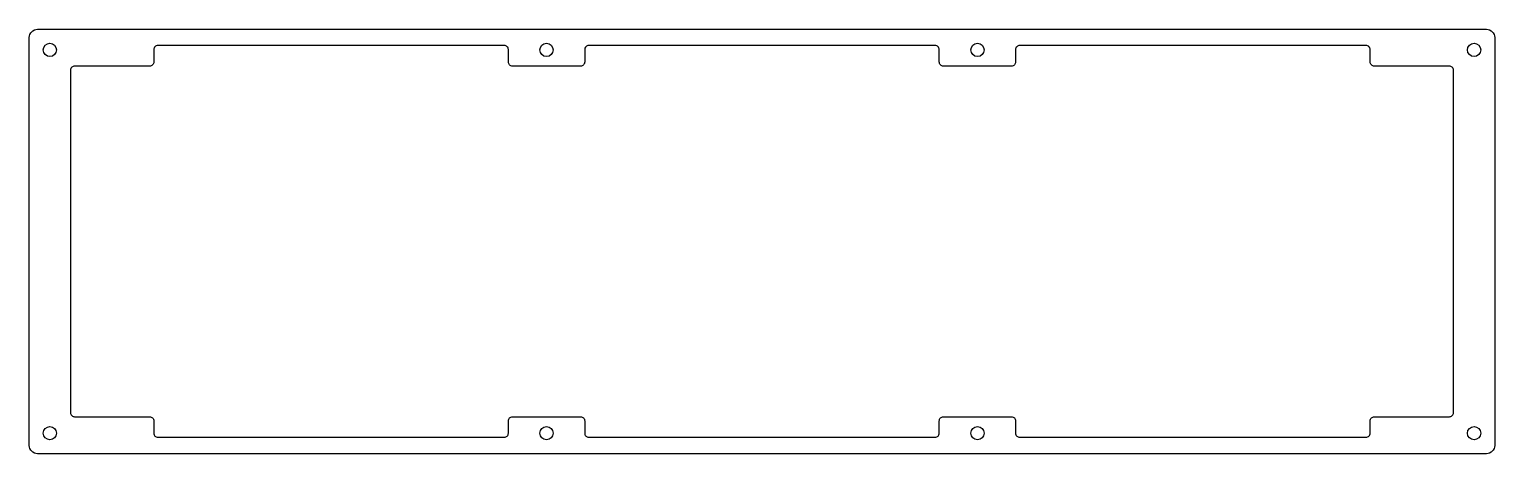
# Model space of a CAD drawing. Header units: millimetres. Extents: x -335 to 20, y 62 to 165.
import ezdxf

# ---------------------------------------------------------------- set-up
doc = ezdxf.new("R2010")
doc.units = ezdxf.units.MM
doc.layers.get('0').update_dxf_attribs({"linetype": 'CONTINUOUS'})

msp = doc.modelspace()

# ---------------------------------------------------------------- linework, layer by layer
for points in [[(17.89, 165.11, -0.414214), (19.89, 163.11), (19.89, 64.15, -0.414214), (17.89, 62.15), (-333.49, 62.15, -0.414214), (-335.49, 64.15), (-335.49, 163.11, -0.414214), (-333.49, 165.11)], [(-201.8, 71.13, -0.414214), (-200.8, 70.13), (-200.8, 67.13, 0.414214), (-199.8, 66.13), (-115.8, 66.13, 0.414214), (-114.8, 67.13), (-114.8, 70.13, -0.414214), (-113.8, 71.13), (-97.3, 71.13, -0.414214), (-96.3, 70.13), (-96.3, 67.13, 0.414214), (-95.3, 66.13), (-11.3, 66.13, 0.414214), (-10.3, 67.13), (-10.3, 70.13, -0.414214), (-9.3, 71.13), (8.89, 71.13, 0.414214), (9.89, 72.13), (9.89, 155.19, 0.414214), (8.89, 156.19), (-9.3, 156.19, -0.414214), (-10.3, 157.19), (-10.3, 160.19, 0.414214), (-11.3, 161.19), (-95.3, 161.19, 0.414214), (-96.3, 160.19), (-96.3, 157.19, -0.414214), (-97.3, 156.19), (-113.8, 156.19, -0.414214), (-114.8, 157.19), (-114.8, 160.19, 0.414214), (-115.8, 161.19), (-199.8, 161.19, 0.414214), (-200.8, 160.19), (-200.8, 157.19, -0.414214), (-201.8, 156.19), (-218.3, 156.19, -0.414214), (-219.3, 157.19), (-219.3, 160.19, 0.414214), (-220.3, 161.19), (-304.3, 161.19, 0.414214), (-305.3, 160.19), (-305.3, 157.19, -0.414214), (-306.3, 156.19), (-324.49, 156.19, 0.414214), (-325.49, 155.19), (-325.49, 72.13, 0.414214), (-324.49, 71.13), (-306.3, 71.13, -0.414214), (-305.3, 70.13), (-305.3, 67.13, 0.414214), (-304.3, 66.13), (-220.3, 66.13, 0.414214), (-219.3, 67.13), (-219.3, 70.13, -0.414214), (-218.3, 71.13)]]:
    msp.add_lwpolyline(points, format="xyb", close=True)
for centre in [(-330.49, 160.11), (-210.05, 160.11), (-105.55, 160.11), (14.89, 160.11), (-330.49, 67.15), (-210.05, 67.15), (-105.55, 67.15), (14.89, 67.15)]:
    msp.add_circle(centre, 1.6)

doc.saveas('drawing.dxf')
